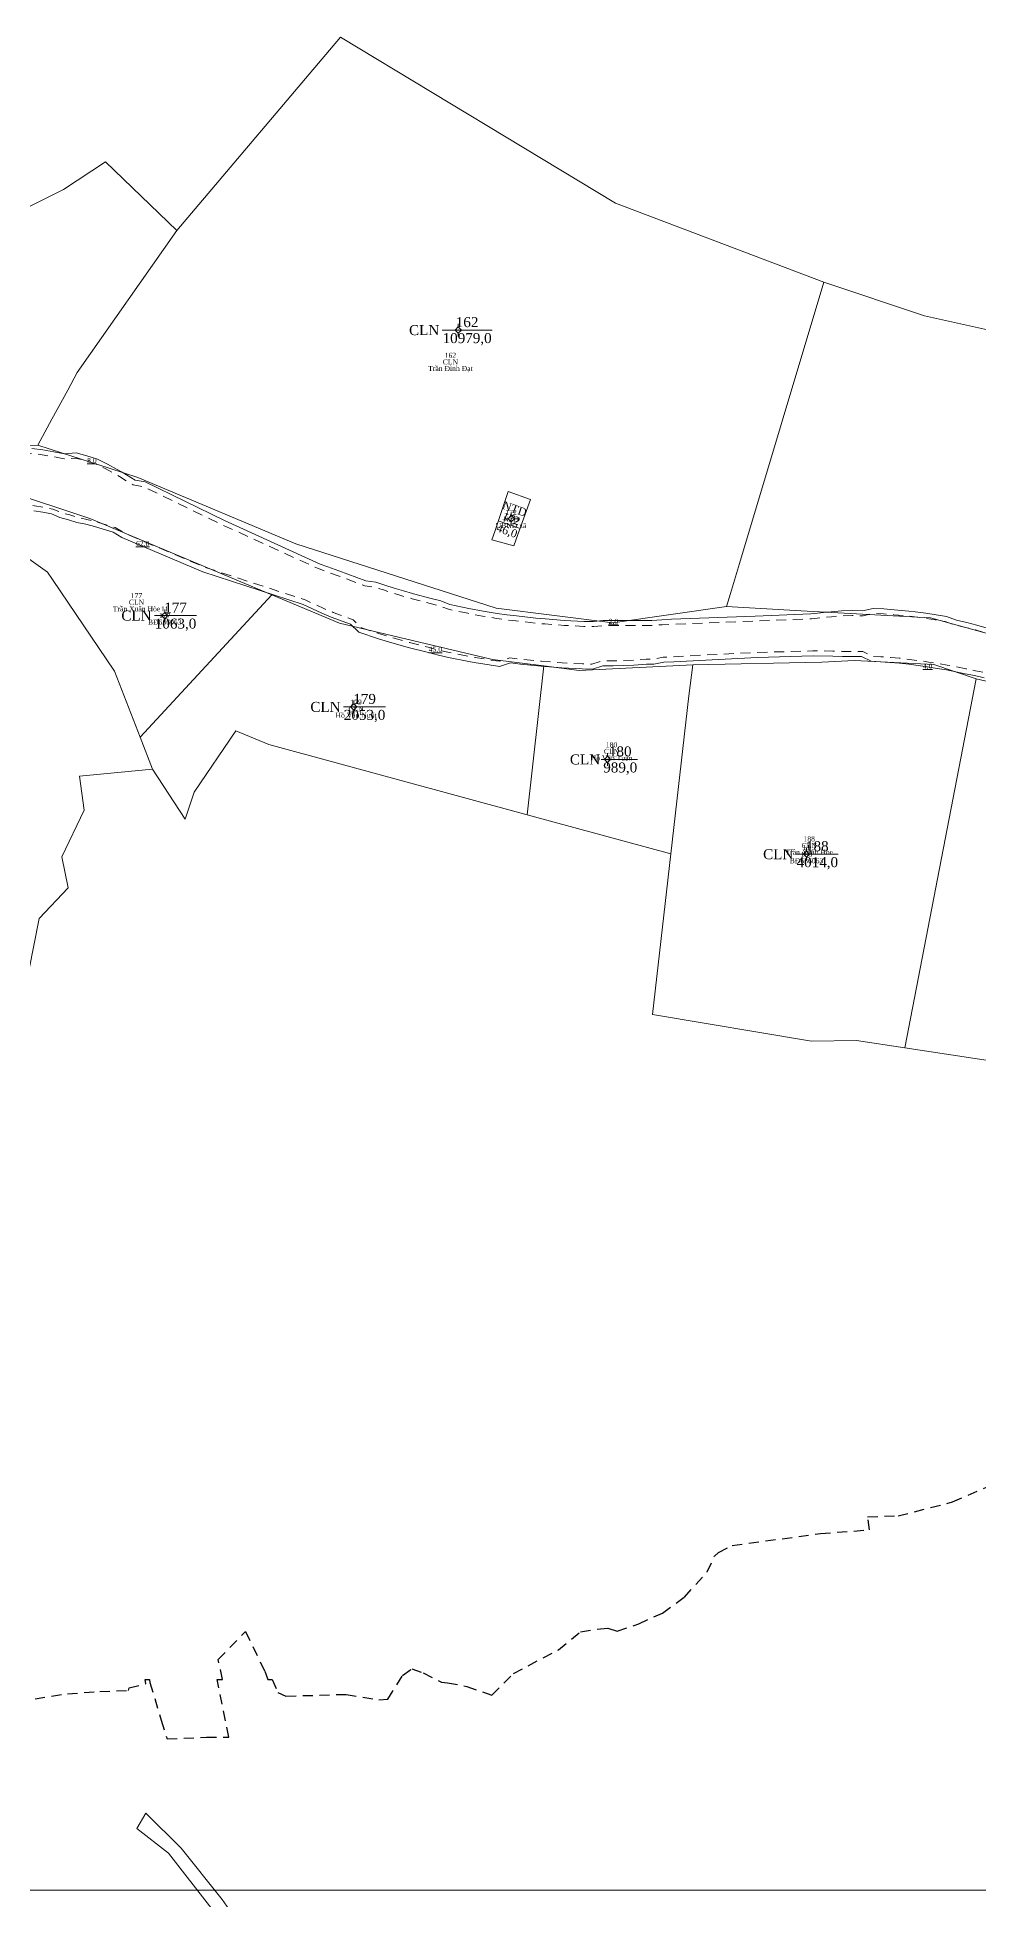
# Model space of a CAD drawing. Header units: metres. Extents: x 542180 to 550635, y 1840441 to 1846931.
# Drawn here: x 548181.4 to 548369.8, y 1841955.9 to 1842328.4 of the extents above; entities that cross this region are included whole.
import ezdxf
from ezdxf.enums import TextEntityAlignment as Align

# ---------------------------------------------------------------- set-up
doc = ezdxf.new("R2010")
doc.units = ezdxf.units.M
doc.header["$MEASUREMENT"] = 0
doc.linetypes.add('DGN Style 2', pattern=[3.355162, 2.013097, -1.342065])
for name, color, linetype, lineweight in [('Level 10', 7, 'Continuous', 0), ('Level 11', 7, 'Continuous', 0), ('Level 13', 7, 'Continuous', 0), ('Level 15', 7, 'Continuous', 0), ('Level 19', 7, 'Continuous', 0), ('Level 2', 7, 'Continuous', 0), ('Level 30', 7, 'Continuous', 0), ('Level 34', 7, 'Continuous', 0), ('Level 4', 7, 'Continuous', 0), ('Level 5', 7, 'Continuous', 0), ('Level 6', 7, 'Continuous', 0), ('Level 62', 7, 'Continuous', 0)]:
    doc.layers.add(name, color=color, linetype=linetype, lineweight=lineweight)
doc.styles.add('Style-Times New Roman', font='times.ttf')

# ---------------------------------------------------------------- blocks, each defined once
blk = doc.blocks.new('CENTRD')
at = {"layer": 'Level 11', "linetype": 'Continuous', "lineweight": 0}
h = blk.add_hatch(color=1, dxfattribs=at)
edge = h.paths.add_edge_path()
edge.add_arc((0, 0), 1.5, 0, 360)
at = {"layer": 'Level 11', "color": 1, "linetype": 'Continuous', "lineweight": 0}
for p, q in [((-6.25, 0), (-12.5, 0)), ((0, 6.25), (-6.25, 0)), ((-6.25, 0), (0, -6.25)), ((0, 12.5), (0, 6.25)), ((6.25, 0), (0, 6.25)), ((0, -6.25), (6.25, 0)), ((12.5, 0), (6.25, 0)), ((0, -6.25), (0, -12.5))]:
    blk.add_line(p, q, dxfattribs=at)
blk = doc.blocks.new('N_THUA_169')
at = {"layer": 'Level 13', "color": 1, "linetype": 'Continuous', "lineweight": 0}
blk.add_line((-3.214408, 0), (6.747592, 0), dxfattribs=at)
at = {"layer": 'Level 13', "color": 5, "linetype": 'Continuous', "lineweight": 0, "style": 'Style-Times New Roman'}
blk.add_text('162', height=2, dxfattribs=at).set_placement((1.766592, 1.6), align=Align.MIDDLE_CENTER)
at = {"layer": 'Level 2', "color": 3, "linetype": 'Continuous', "lineweight": 0, "style": 'Style-Times New Roman'}
blk.add_text('CLN', height=2, dxfattribs=at).set_placement((-3.814408, 0), align=Align.MIDDLE_RIGHT)
at = {"layer": 'Level 4', "color": 1, "linetype": 'Continuous', "lineweight": 0, "style": 'Style-Times New Roman'}
blk.add_text('10979,0', height=2, dxfattribs=at).set_placement((1.766592, -1.6), align=Align.MIDDLE_CENTER)
blk = doc.blocks.new('N_THUA_173')
at = {"layer": 'Level 13', "color": 1, "linetype": 'Continuous', "lineweight": 0}
blk.add_line((-2.428015, -0.491715), (1.566651, -1.919022), dxfattribs=at)
at = {"layer": 'Level 13', "color": 5, "linetype": 'Continuous', "lineweight": 0, "style": 'Style-Times New Roman'}
blk.add_text('172', height=1.6, rotation=340.33802, dxfattribs=at).set_placement((0, 0), align=Align.MIDDLE_CENTER)
at = {"layer": 'Level 2', "color": 3, "linetype": 'Continuous', "lineweight": 0, "style": 'Style-Times New Roman'}
blk.add_text('NTD', height=1.6, rotation=340.33802, dxfattribs=at).set_placement((0.699859, 1.958724), align=Align.MIDDLE_CENTER)
at = {"layer": 'Level 4', "color": 1, "linetype": 'Continuous', "lineweight": 0, "style": 'Style-Times New Roman'}
blk.add_text('46,0', height=1.6, rotation=340.33802, dxfattribs=at).set_placement((-0.861364, -2.410737), align=Align.MIDDLE_CENTER)
blk = doc.blocks.new('N_THUA_175')
at = {"layer": 'Level 13', "color": 1, "linetype": 'Continuous', "lineweight": 0}
blk.add_line((-2.042545, 0), (6.367455, 0), dxfattribs=at)
at = {"layer": 'Level 13', "color": 5, "linetype": 'Continuous', "lineweight": 0, "style": 'Style-Times New Roman'}
blk.add_text('177', height=2, dxfattribs=at).set_placement((2.162455, 1.6), align=Align.MIDDLE_CENTER)
at = {"layer": 'Level 2', "color": 3, "linetype": 'Continuous', "lineweight": 0, "style": 'Style-Times New Roman'}
blk.add_text('CLN', height=2, dxfattribs=at).set_placement((-2.642545, 0), align=Align.MIDDLE_RIGHT)
at = {"layer": 'Level 4', "color": 1, "linetype": 'Continuous', "lineweight": 0, "style": 'Style-Times New Roman'}
blk.add_text('1063,0', height=2, dxfattribs=at).set_placement((2.162455, -1.6), align=Align.MIDDLE_CENTER)
blk = doc.blocks.new('N_THUA_177')
at = {"layer": 'Level 13', "color": 1, "linetype": 'Continuous', "lineweight": 0}
blk.add_line((-2.041552, 0), (6.368448, 0), dxfattribs=at)
at = {"layer": 'Level 13', "color": 5, "linetype": 'Continuous', "lineweight": 0, "style": 'Style-Times New Roman'}
blk.add_text('179', height=2, dxfattribs=at).set_placement((2.163448, 1.6), align=Align.MIDDLE_CENTER)
at = {"layer": 'Level 2', "color": 3, "linetype": 'Continuous', "lineweight": 0, "style": 'Style-Times New Roman'}
blk.add_text('CLN', height=2, dxfattribs=at).set_placement((-2.641552, 0), align=Align.MIDDLE_RIGHT)
at = {"layer": 'Level 4', "color": 1, "linetype": 'Continuous', "lineweight": 0, "style": 'Style-Times New Roman'}
blk.add_text('2053,0', height=2, dxfattribs=at).set_placement((2.163448, -1.6), align=Align.MIDDLE_CENTER)
blk = doc.blocks.new('N_THUA_178')
at = {"layer": 'Level 13', "color": 1, "linetype": 'Continuous', "lineweight": 0}
blk.add_line((-0.875749, 0), (5.980251, 0), dxfattribs=at)
at = {"layer": 'Level 13', "color": 5, "linetype": 'Continuous', "lineweight": 0, "style": 'Style-Times New Roman'}
blk.add_text('180', height=2, dxfattribs=at).set_placement((2.552251, 1.6), align=Align.MIDDLE_CENTER)
at = {"layer": 'Level 2', "color": 3, "linetype": 'Continuous', "lineweight": 0, "style": 'Style-Times New Roman'}
blk.add_text('CLN', height=2, dxfattribs=at).set_placement((-1.475749, 0), align=Align.MIDDLE_RIGHT)
at = {"layer": 'Level 4', "color": 1, "linetype": 'Continuous', "lineweight": 0, "style": 'Style-Times New Roman'}
blk.add_text('989,0', height=2, dxfattribs=at).set_placement((2.552251, -1.6), align=Align.MIDDLE_CENTER)
blk = doc.blocks.new('N_THUA_181')
at = {"layer": 'Level 13', "color": 1, "linetype": 'Continuous', "lineweight": 0}
blk.add_line((-2.041552, 0), (6.368448, 0), dxfattribs=at)
at = {"layer": 'Level 13', "color": 5, "linetype": 'Continuous', "lineweight": 0, "style": 'Style-Times New Roman'}
blk.add_text('188', height=2, dxfattribs=at).set_placement((2.163448, 1.6), align=Align.MIDDLE_CENTER)
at = {"layer": 'Level 2', "color": 3, "linetype": 'Continuous', "lineweight": 0, "style": 'Style-Times New Roman'}
blk.add_text('CLN', height=2, dxfattribs=at).set_placement((-2.641552, 0), align=Align.MIDDLE_RIGHT)
at = {"layer": 'Level 4', "color": 1, "linetype": 'Continuous', "lineweight": 0, "style": 'Style-Times New Roman'}
blk.add_text('4014,0', height=2, dxfattribs=at).set_placement((2.163448, -1.6), align=Align.MIDDLE_CENTER)

msp = doc.modelspace()

# ---------------------------------------------------------------- linework, layer by layer
at = {"layer": 'Level 10', "color": 7, "lineweight": 0}
for p, q in [((548202.02, 1842188.39), (548228.39, 1842216.9)), ((548279.45, 1842172.88), (548282.81, 1842202.66)), ((548355.02, 1842126.29), (548369.34, 1842200.07)), ((548202.02, 1842188.39), (548204.5, 1842182.03)), ((548279.45, 1842172.88), (548308.21, 1842165.07))]:
    msp.add_line(p, q, dxfattribs=at)
at = {"layer": 'Level 10', "color": 7, "lineweight": 0, "flags": 128}
for points in [[(548209.38, 1842289.72), (548242.11, 1842328.38), (548297.13, 1842295.21), (548338.83, 1842279.38)], [(548150.71, 1842267.44), (548148.07, 1842278.71), (548186.65, 1842297.91), (548195.07, 1842303.46), (548209.38, 1842289.72)], [(548181.53, 1842246.81), (548184.3573, 1842252.0124), (548187.505, 1842257.8046), (548189.41, 1842261.31), (548209.38, 1842289.72)], [(548319.39, 1842214.54), (548320.17, 1842217.13), (548321.97, 1842223.14), (548338.83, 1842279.38)], [(548338.83, 1842279.38), (548358.98, 1842272.69), (548379.4, 1842268.13), (548420.44, 1842252.08), (548432.47, 1842241.44), (548450.12, 1842223.06), (548473.45, 1842202.63)], [(548157.08, 1842243.34), (548158.4424, 1842243.7226), (548158.54, 1842243.75), (548158.9, 1842243.85), (548167.94, 1842246.43), (548181.53, 1842246.81)], [(548181.53, 1842246.81), (548186.2952, 1842245.2685), (548195.799, 1842242.194), (548201.53, 1842240.34), (548207.73, 1842237.74), (548229.02, 1842228.83), (548233.19, 1842227.08), (548273.24, 1842214.19), (548296.64, 1842211.26), (548319.39, 1842214.54)], [(548176.44, 1842226.42), (548176.91, 1842235.34), (548176.92, 1842235.47), (548177, 1842237.07), (548185.52, 1842234.27), (548191.96, 1842232.15), (548195.1544, 1842230.8128), (548228.39, 1842216.9)], [(548280.1, 1842235.93), (548275.65, 1842237.52), (548272.96, 1842229.52), (548272.41, 1842227.88), (548276.81, 1842226.68), (548277.61, 1842228.92), (548280.1, 1842235.93)], [(548176.44, 1842226.42), (548183.48, 1842221.38), (548184.4432, 1842219.9558), (548196.85, 1842201.61), (548202.02, 1842188.39)], [(548228.39, 1842216.9), (548241.89, 1842211.24), (548272.52, 1842203.98), (548282.81, 1842202.66)], [(548319.39, 1842214.54), (548334.31, 1842213.7), (548355.18, 1842212.57), (548360.18, 1842212.3), (548386.31, 1842205.09), (548460.58, 1842184.61)], [(548282.81, 1842202.66), (548289.87, 1842201.76), (548312.59, 1842202.86)], [(548308.21, 1842165.07), (548311.83, 1842196.67), (548312.59, 1842202.86)], [(548312.59, 1842202.86), (548338.44, 1842203.44), (548344.95, 1842203.74), (548360.86, 1842202.93), (548369.34, 1842200.07)], [(548369.34, 1842200.07), (548390.7, 1842195.12), (548395.77, 1842193.69), (548415.45, 1842188.12), (548430.68, 1842183.83), (548446.56, 1842179.36), (548445.39, 1842176.78), (548442.82, 1842171.14), (548435.99, 1842156.14), (548433.87, 1842147.7), (548427.52, 1842139.25), (548424.24, 1842139.53), (548419.03, 1842134.69), (548410.48, 1842133.92), (548399.36, 1842119.11), (548389.77, 1842121.04), (548355.02, 1842126.29)], [(548204.5, 1842182.03), (548211.03, 1842172.04), (548212.81, 1842177.4), (548221.14, 1842189.67), (548227.78, 1842186.92), (548279.45, 1842172.88)], [(548164.58, 1842115.05), (548176.6, 1842125.84), (548181.78, 1842152.18), (548187.62, 1842158.31), (548186.35, 1842164.48), (548190.8, 1842173.81), (548189.88, 1842180.59), (548204.5, 1842182.03)], [(548308.21, 1842165.07), (548304.53, 1842132.98), (548336.4, 1842127.65), (548345.37, 1842127.75), (548355.02, 1842126.29)], [(548232.87, 1841935.34), (548218.39, 1841955.99), (548210.25, 1841966.28), (548203.13, 1841973.27), (548201.36, 1841970.21), (548207.7, 1841965.28), (548216.37, 1841954.11)]]:
    msp.add_lwpolyline(points, dxfattribs=at)
at = {"layer": 'Level 30', "color": 5, "linetype": 'Continuous', "lineweight": 0, "flags": 128}
for points in [[(548180.3591, 1842246.1512), (548182.543, 1842245.8645), (548184.7162, 1842245.5051), (548186.8761, 1842245.0735), (548189.1909, 1842245.2449), (548191.3396, 1842244.6643), (548193.4679, 1842244.0124), (548195.4712, 1842243.0078), (548197.4305, 1842241.9406), (548198.3931, 1842241.3841), (548199.2572, 1842240.8589), (548200.9854, 1842239.8086), (548203.0038, 1842239.4498), (548218.9089, 1842231.7638), (548238.0594, 1842223.0394), (548239.5666, 1842222.4818), (548241.7533, 1842221.6958), (548243.5741, 1842221.0308), (548247.2082, 1842219.6853), (548249.1606, 1842219.4082), (548250.9943, 1842218.7979), (548252.8359, 1842218.2122), (548254.6853, 1842217.6511), (548256.5419, 1842217.1146), (548256.7354, 1842217.0603), (548260.2758, 1842216.1163), (548262.1524, 1842215.6545), (548263.9788, 1842214.968), (548267.7673, 1842214.1687), (548270.6722, 1842213.6269), (548273.4866, 1842213.1599), (548275.4014, 1842212.8746), (548277.3274, 1842212.6727), (548281.1723, 1842212.2302), (548283.0988, 1842212.0474), (548286.9584, 1842211.7589), (548290.8243, 1842211.5735), (548292.7587, 1842211.5195), (548294.6957, 1842211.737), (548296.6276, 1842211.7346), (548298.5594, 1842211.7579), (548300.4921, 1842211.7641), (548302.427, 1842211.7533), (548302.9109, 1842211.7547), (548304.4123, 1842211.7635), (548306.4086, 1842211.8876), (548308.3787, 1842211.9837), (548325.1139, 1842212.6256), (548336.2676, 1842213.0804), (548338.2597, 1842213.292), (548339.3018, 1842213.4027), (548340.2985, 1842213.5011), (548342.393, 1842213.6766), (548344.4928, 1842213.7271), (548346.5932, 1842213.7044), (548348.7141, 1842214.1639), (548350.8224, 1842214.0567), (548352.9281, 1842213.9073), (548355.842, 1842213.6307), (548357.1285, 1842213.4825), (548359.2215, 1842213.2072), (548361.3085, 1842212.89), (548363.3888, 1842212.5312), (548365.3923, 1842211.791), (548367.4498, 1842211.3507), (548369.4845, 1842210.8139), (548371.4921, 1842210.1816)], [(548180.7406, 1842233.7105), (548182.5097, 1842233.4179), (548184.2681, 1842233.0666), (548185.9387, 1842232.3597), (548187.6599, 1842231.8946), (548189.3647, 1842231.3725), (548191.1191, 1842230.9819), (548192.8658, 1842230.5306), (548196.618, 1842229.3983), (548198.3462, 1842228.348), (548214.586, 1842221.4596), (548234.6626, 1842214.9426), (548236.4846, 1842214.0859), (548238.3585, 1842213.2275), (548240.2585, 1842212.4296), (548244.1231, 1842210.9988), (548245.7518, 1842209.3886), (548249.6955, 1842208.1054), (548251.6799, 1842207.5032), (548255.6718, 1842206.3787), (548259.6922, 1842205.361), (548261.6931, 1842204.8069), (548263.7203, 1842204.3651), (548267.7916, 1842203.5626), (548268.8666, 1842203.3695), (548271.8828, 1842202.8691), (548273.935, 1842202.5632), (548276.116, 1842203.2555), (548278.1626, 1842203.0061), (548282.265, 1842202.5893), (548286.3771, 1842202.282), (548290.4959, 1842202.0844), (548292.5569, 1842202.0268), (548294.6241, 1842202.7056), (548296.6764, 1842202.703), (548298.7286, 1842202.7278), (548300.7789, 1842202.8227), (548303.3363, 1842203.0334), (548304.8398, 1842202.9981), (548306.8219, 1842203.4146), (548308.7919, 1842203.5107), (548325.5171, 1842204.3588), (548336.6774, 1842204.679), (548340.646, 1842204.6394), (548342.5676, 1842204.5812), (548346.4027, 1842204.5469), (548348.2827, 1842203.5957), (548350.1797, 1842203.4993), (548352.0744, 1842203.3649), (548353.9661, 1842203.1926), (548355.8539, 1842202.9826), (548357.7371, 1842202.7349), (548359.615, 1842202.4495), (548361.4869, 1842202.1267), (548363.3699, 1842201.8551), (548367.0936, 1842201.0779), (548368.966, 1842200.7161), (548370.9031, 1842200.3085)]]:
    msp.add_lwpolyline(points, dxfattribs=at)
at = {"layer": 'Level 34', "color": 2, "linetype": 'DGN Style 2', "lineweight": 30}
for p, q in [((548364.62, 1842035.49), (548373.81, 1842039.49)), ((548353.7, 1842032.71), (548364.62, 1842035.49)), ((548347.6, 1842032.51), (548353.7, 1842032.71)), ((548347.98, 1842029.9), (548347.6, 1842032.51)), ((548320.5, 1842026.79), (548338.16, 1842029.16)), ((548338.16, 1842029.16), (548347.98, 1842029.9)), ((548315.5, 1842021.48), (548316.94, 1842024.63)), ((548316.94, 1842024.63), (548317.76, 1842025.39)), ((548317.76, 1842025.39), (548320.5, 1842026.79)), ((548310.95, 1842016.46), (548315.5, 1842021.48)), ((548306.54, 1842013.26), (548310.95, 1842016.46)), ((548301.78, 1842011.13), (548306.54, 1842013.26)), ((548217.63, 1842003.96), (548223.1, 1842009.57)), ((548223.1, 1842009.57), (548226.98, 1842001.62)), ((548285.71, 1842005.92), (548290.14, 1842009.49)), ((548290.14, 1842009.49), (548294.14, 1842010.14)), ((548294.14, 1842010.14), (548295.59, 1842010.25)), ((548295.59, 1842010.25), (548297.48, 1842009.63)), ((548297.48, 1842009.63), (548301.78, 1842011.13)), ((548276.73, 1842001.17), (548285.71, 1842005.92)), ((548218.49, 1842000), (548217.63, 1842003.96)), ((548226.98, 1842001.62), (548227.54, 1842000)), ((548254.54, 1842000.79), (548256.36, 1842002.14)), ((548256.36, 1842002.14), (548258.63, 1842001.29)), ((548258.63, 1842001.29), (548262.34, 1841999.44)), ((548187.46, 1841997.13), (548193.93, 1841997.59)), ((548193.93, 1841997.59), (548199.68, 1841997.78)), ((548199.68, 1841997.78), (548199.8, 1841998.3)), ((548199.8, 1841998.3), (548203.12, 1841999.14)), ((548203.12, 1841999.14), (548202.99, 1842000)), ((548202.99, 1842000), (548203.91, 1842000)), ((548203.91, 1842000), (548203.96, 1841999.4)), ((548203.96, 1841999.4), (548206.2, 1841991.85)), ((548219.74, 1841988.45), (548217.43, 1842000)), ((548217.43, 1842000), (548218.49, 1842000)), ((548227.54, 1842000), (548228.42, 1842000)), ((548228.42, 1842000), (548229.56, 1841997.36)), ((548251.6, 1841996.05), (548254.54, 1842000.79)), ((548262.34, 1841999.44), (548263.52, 1841999.34)), ((548263.52, 1841999.34), (548267.37, 1841998.58)), ((548267.37, 1841998.58), (548272.41, 1841996.87)), ((548272.41, 1841996.87), (548276.73, 1842001.17)), ((548177.65, 1841995.63), (548187.46, 1841997.13)), ((548229.56, 1841997.36), (548231.19, 1841996.65)), ((548231.19, 1841996.65), (548243.26, 1841997.01)), ((548243.26, 1841997.01), (548249.8, 1841995.9)), ((548249.8, 1841995.9), (548251.6, 1841996.05)), ((548206.2, 1841991.85), (548207.41, 1841988.1)), ((548207.41, 1841988.1), (548215.27, 1841988.42)), ((548215.27, 1841988.42), (548219.74, 1841988.45))]:
    msp.add_line(p, q, dxfattribs=at)
at = {"layer": 'Level 6', "color": 2, "linetype": 'DGN Style 2', "lineweight": 0, "flags": 128}
for points in [[(547858.009776, 1842115.38824), (547865.525614, 1842119.341013), (547882.784232, 1842128.236202), (547900.569812, 1842137.688307), (547902.327599, 1842138.678463), (547904.095365, 1842139.660444), (547905.875475, 1842140.601145), (547907.690175, 1842141.50695), (547909.49637, 1842142.428625), (547911.31706, 1842143.301425), (547913.152409, 1842144.163221), (547914.994539, 1842145.010278), (547916.843462, 1842145.842602), (547918.698945, 1842146.660177), (547920.560879, 1842147.462802), (547922.429205, 1842148.250494), (547924.313105, 1842149.027077), (547926.178641, 1842149.822636), (547928.054485, 1842150.560993), (547931.851613, 1842152.003271), (547931.882365, 1842152.014676), (547933.748302, 1842152.697812), (547939.437646, 1842154.678395), (547941.44428, 1842155.052781), (547943.435086, 1842155.692632), (547947.311121, 1842156.887383), (547948.654843, 1842157.285784), (547949.250115, 1842157.459691), (547951.198849, 1842158.017967), (547953.150631, 1842158.560223), (547955.192762, 1842159.110011), (547957.062539, 1842159.973927), (547958.936317, 1842160.446357), (547960.899768, 1842160.895734), (547963.380149, 1842161.403563), (547964.873769, 1842161.700704), (547966.835082, 1842162.194066), (547979.503086, 1842165.298415), (547981.020759, 1842165.714942), (547981.439663, 1842165.831214), (547983.302857, 1842166.364699), (547985.181553, 1842166.887392), (547987.031395, 1842167.475701), (547990.743182, 1842168.548301), (547992.654853, 1842169.142662), (547996.186837, 1842170.318852), (547998.180734, 1842170.539803), (548000.120998, 1842171.258241), (548001.946243, 1842171.961934), (548005.555551, 1842173.436897), (548007.410739, 1842174.238721), (548009.090297, 1842175.269976), (548012.549282, 1842176.903841), (548013.184921, 1842177.216351), (548016.074453, 1842178.685389), (548017.699377, 1842179.756423), (548021.527525, 1842181.725995), (548024.6739, 1842183.37109), (548032.227787, 1842188.208944), (548033.535353, 1842189.068733), (548035.674969, 1842190.430145), (548037.578359, 1842191.517752), (548039.175813, 1842192.96347), (548040.944992, 1842193.818612), (548042.852322, 1842194.693973), (548044.780631, 1842195.532671), (548044.802438, 1842195.541856), (548046.717518, 1842196.329261), (548048.673953, 1842197.088755), (548050.562371, 1842197.778644), (548052.651304, 1842198.104243), (548054.717723, 1842198.705555), (548056.74197, 1842199.192664), (548057.247741, 1842199.307581), (548058.760769, 1842199.643133), (548060.702225, 1842200.282287), (548064.960165, 1842201.61012), (548066.724978, 1842202.219282), (548066.868785, 1842202.269567), (548070.415681, 1842203.553936), (548072.076145, 1842204.11676), (548074.044288, 1842204.287314), (548075.953743, 1842205.020798), (548077.726697, 1842205.742955), (548079.484838, 1842206.500457), (548081.227533, 1842207.29283), (548082.926446, 1842208.106785), (548084.689746, 1842208.864188), (548086.397528, 1842209.768099), (548088.076197, 1842210.634955), (548090.201185, 1842211.712174), (548091.581677, 1842212.43918), (548093.256379, 1842213.547389), (548103.292388, 1842218.99639), (548111.863778, 1842224.408974), (548113.32763, 1842225.407949), (548113.5356, 1842225.548732), (548115.266248, 1842226.691994), (548117.05651, 1842227.773482), (548118.802719, 1842228.885653), (548120.623042, 1842229.808724), (548123.571366, 1842231.210044), (548124.392584, 1842231.580471), (548126.305918, 1842232.410432), (548128.227017, 1842233.198701), (548130.165517, 1842233.921654), (548132.119632, 1842234.573875), (548134.619772, 1842235.27244), (548138.048096, 1842236.174317), (548149.0122, 1842240.186743), (548152.946544, 1842242.151795), (548154.621255, 1842242.932008), (548156.61654, 1842243.786336), (548158.627827, 1842244.462651), (548160.72388, 1842244.893635), (548162.778157, 1842245.245131), (548164.994749, 1842245.105252), (548167.251811, 1842245.338066), (548169.415968, 1842245.488555), (548171.583859, 1842245.56695), (548173.754643, 1842245.572962), (548175.543057, 1842245.523445), (548178.087849, 1842245.367965), (548180.245454, 1842245.157539), (548182.396297, 1842244.875179), (548184.536594, 1842244.52122), (548186.81391, 1842244.066158), (548189.094675, 1842244.235037), (548191.062661, 1842243.703268), (548193.094717, 1842243.080848), (548195.007768, 1842242.121505), (548196.941005, 1842241.068501), (548197.883106, 1842240.523852), (548200.626036, 1842238.856805), (548202.692931, 1842238.489384), (548218.484007, 1842230.858486), (548237.678116, 1842222.114219), (548239.223977, 1842221.542316), (548241.412639, 1842220.75561), (548243.228964, 1842220.092245), (548246.961532, 1842218.710287), (548248.930579, 1842218.430825), (548250.68485, 1842217.846961), (548252.539183, 1842217.257211), (548254.401318, 1842216.692247), (548256.267999, 1842216.152834), (548256.471479, 1842216.095734), (548260.027482, 1842215.147573), (548261.855967, 1842214.697614), (548263.698051, 1842214.005219), (548267.57238, 1842213.18781), (548270.49866, 1842212.642023), (548273.331057, 1842212.172036), (548275.275527, 1842211.882316), (548277.218102, 1842211.678678), (548281.067892, 1842211.235615), (548283.01429, 1842211.050927), (548286.897167, 1842210.760687), (548290.786392, 1842210.574169), (548292.800745, 1842210.517937), (548294.751048, 1842210.73693), (548296.633009, 1842210.734593), (548298.567034, 1842210.757919), (548300.490913, 1842210.764091), (548302.425656, 1842210.753292), (548302.915277, 1842210.754708), (548304.44628, 1842210.763682), (548306.463986, 1842210.889113), (548308.422226, 1842210.984634), (548325.153435, 1842211.626381), (548336.340863, 1842212.082556), (548339.40374, 1842212.407902), (548340.389378, 1842212.50521), (548342.446818, 1842212.677605), (548344.49942, 1842212.72697), (548346.69494, 1842212.703242), (548348.796, 1842213.158444), (548350.761617, 1842213.058499), (548352.845452, 1842212.91065), (548355.73752, 1842212.636122), (548357.006067, 1842212.489991), (548359.081149, 1842212.217047), (548361.14837, 1842211.902854), (548363.128361, 1842211.561354), (548365.112964, 1842210.828136), (548367.217494, 1842210.377772), (548369.206595, 1842209.853002), (548371.183866, 1842209.230254), (548373.147265, 1842208.576264), (548375.12823, 1842208.127064), (548392.314823, 1842203.503129), (548410.536995, 1842197.964627), (548430.800346, 1842192.393401), (548453.636962, 1842185.738579), (548469.027542, 1842181.355503), (548478.31612, 1842178.100857)], [(548277.866404, 1841496.352386), (548283.706928, 1841491.982263), (548296.950744, 1841485.522929), (548311.287407, 1841477.809792), (548328.426564, 1841468.285149), (548342.733482, 1841460.598836), (548354.296298, 1841454.496294), (548365.118542, 1841449.807122), (548369.944925, 1841447.369605), (548374.683946, 1841446.195215), (548375.843355, 1841445.937853), (548377.68615, 1841445.58218), (548379.466029, 1841445.434666), (548381.108709, 1841444.993154), (548382.869146, 1841444.582283), (548384.642345, 1841444.230293), (548386.512729, 1841443.923422), (548388.340987, 1841444.005834), (548390.043213, 1841443.842), (548391.837071, 1841443.729617), (548393.633784, 1841443.67694), (548395.448792, 1841443.684348), (548397.241535, 1841443.814869), (548399.01481, 1841443.940479), (548400.800463, 1841444.127043), (548402.578847, 1841444.372903), (548404.404051, 1841444.68751), (548406.050013, 1841445.228105), (548407.725455, 1841445.389966), (548409.525191, 1841445.625722), (548410.434623, 1841445.768457), (548413.490153, 1841446.32356), (548416.089407, 1841447.184805), (548419.614778, 1841448.666314), (548426.726518, 1841453.532801), (548428.748007, 1841455.554397), (548435.405957, 1841465.558012), (548438.626019, 1841471.289139), (548440.554526, 1841474.741404), (548441.448329, 1841476.411626), (548442.378863, 1841478.002185), (548443.471949, 1841479.58073), (548444.420025, 1841481.294928), (548445.01025, 1841482.39457), (548446.198548, 1841484.692859), (548447.053864, 1841486.423174), (548447.838665, 1841488.173024), (548448.631553, 1841489.909686), (548449.998378, 1841493.082776), (548450.856454, 1841495.208394), (548451.53328, 1841496.970126), (548452.303658, 1841498.730444), (548452.946413, 1841500.570836), (548453.551164, 1841502.391845), (548454.127786, 1841504.222012), (548454.676281, 1841506.060847), (548455.183728, 1841507.863026), (548455.842617, 1841509.655705), (548456.912004, 1841513.362092), (548457.99327, 1841517.202807), (548459.73381, 1841523.526076), (548460.061148, 1841525.558652), (548460.371374, 1841527.5114), (548460.643049, 1841529.401345), (548460.9428, 1841531.202243), (548461.530484, 1841533.04461), (548461.838012, 1841535.018367), (548462.104322, 1841536.928314), (548462.33674, 1841538.8151), (548462.644316, 1841540.707379), (548462.875936, 1841542.622175), (548463.13175, 1841544.517611), (548463.196714, 1841545.000878), (548463.382918, 1841546.549158), (548463.423254, 1841548.593008), (548463.630119, 1841554.491298), (548463.89574, 1841566.700413), (548464.40462, 1841573.126721), (548464.444692, 1841575.15718), (548464.48737, 1841577.178538), (548464.552374, 1841579.260047), (548464.542739, 1841581.302491), (548464.955305, 1841585.363781), (548464.959116, 1841585.397478), (548465.460751, 1841589.415994), (548465.877217, 1841591.42875), (548466.695793, 1841596.468932), (548466.890796, 1841597.551974), (548467.272884, 1841599.57212), (548468.097566, 1841603.556398), (548468.756081, 1841605.510125), (548469.740145, 1841609.560236), (548470.224226, 1841611.416126), (548470.258106, 1841611.54313), (548470.800873, 1841613.527899), (548471.334834, 1841615.396152), (548472.36755, 1841617.230058), (548473.008977, 1841619.294348), (548473.639366, 1841621.244686), (548474.292123, 1841623.187743), (548474.932486, 1841625.024281), (548476.034565, 1841626.799902), (548477.529081, 1841630.721629), (548479.073232, 1841634.511302), (548479.874416, 1841636.384793), (548481.555376, 1841640.107481), (548482.450276, 1841641.917311), (548485.354096, 1841647.250679), (548491.743597, 1841660.067384), (548496.892353, 1841671.592521), (548504.227208, 1841685.737685), (548510.416943, 1841698.046605), (548511.509215, 1841700.496068), (548515.646884, 1841713.071777), (548520.385221, 1841722.842413), (548525.508406, 1841733.97892), (548527.015174, 1841742.295899), (548530.715085, 1841752.664488), (548534.649101, 1841762.448346), (548539.196455, 1841773.482398), (548543.623054, 1841783.910154), (548549.062042, 1841795.280249), (548554.419851, 1841807.754938), (548557.986422, 1841816.677634), (548559.058323, 1841819.670966), (548560.034795, 1841822.302284), (548561.386027, 1841823.960762), (548562.30034, 1841825.977863), (548563.182152, 1841827.856066), (548565.100634, 1841831.738687), (548565.421034, 1841833.912532), (548567.342327, 1841837.438199), (548568.103813, 1841838.776961), (548569.435813, 1841841.047388), (548570.557696, 1841842.895346), (548571.397825, 1841844.831276), (548573.650306, 1841848.27731), (548574.480837, 1841849.499157), (548574.824112, 1841849.99693), (548577.256893, 1841853.412384), (548578.719848, 1841855.381594), (548578.587558, 1841858.128807), (548580.996706, 1841861.155504), (548583.723188, 1841864.399539), (548584.058099, 1841864.786057), (548585.112365, 1841865.986686), (548586.5276, 1841867.560882), (548587.640982, 1841868.766601), (548590.943068, 1841868.527969), (548594.203337, 1841871.830662), (548595.692593, 1841873.280136), (548597.203512, 1841874.711962), (548598.566482, 1841875.969503), (548600.770491, 1841876.617268), (548604.078984, 1841879.471802), (548605.536622, 1841880.680757), (548605.666552, 1841880.787063), (548607.194478, 1841882.018927), (548609.09962, 1841882.936671), (548610.822515, 1841884.251475), (548614.155966, 1841886.691455), (548615.718288, 1841887.787655), (548617.774968, 1841888.424921), (548619.612232, 1841889.642264), (548621.192967, 1841890.660898), (548623.057265, 1841891.827336), (548624.872605, 1841892.794795), (548626.027927, 1841893.478352), (548626.659445, 1841893.846311), (548630.06231, 1841895.758019), (548632.284644, 1841895.933497), (548635.28967, 1841897.478288), (548636.104975, 1841897.883767), (548637.939039, 1841898.773895), (548641.650671, 1841900.484522), (548643.696732, 1841901.378273), (548645.258664, 1841902.941896), (548646.977549, 1841903.638864), (548649.214161, 1841904.511022), (548650.337396, 1841906.390309), (548652.409745, 1841905.68422), (548654.676256, 1841906.465307), (548658.588239, 1841907.726466), (548662.518808, 1841908.915709), (548664.489796, 1841909.451031), (548667.578707, 1841910.233809), (548668.473664, 1841910.447984), (548672.455945, 1841911.38735), (548674.965974, 1841911.780498), (548676.483798, 1841912.003242), (548678.446989, 1841912.44364), (548688.858226, 1841914.205119), (548702.855682, 1841916.059566), (548718.160802, 1841919.949514), (548726.226382, 1841921.094483), (548731.009351, 1841922.307866), (548732.047527, 1841922.617229), (548733.803053, 1841923.14015), (548735.575279, 1841923.625549), (548737.357461, 1841924.159332), (548738.185082, 1841924.4293), (548739.137699, 1841924.757803), (548740.859356, 1841925.401247), (548742.598738, 1841926.007119), (548744.34954, 1841926.664759), (548745.224351, 1841927.018563), (548748.070472, 1841928.214308), (548749.805892, 1841929.272199), (548755.131128, 1841931.820407), (548765.651301, 1841938.702938), (548766.318954, 1841943.451771), (548764.880331, 1841946.54232), (548747.039489, 1841954.989321), (548740.638953, 1841957.232597), (548739.131731, 1841958.129332), (548737.67619, 1841959.852772), (548736.577739, 1841960.503884), (548735.50025, 1841960.886163), (548733.548159, 1841961.634198), (548731.451565, 1841962.519191), (548729.174212, 1841962.667817), (548727.523384, 1841963.618702), (548725.721587, 1841964.738216), (548724.028124, 1841965.870185), (548722.518666, 1841967.394805), (548720.789826, 1841968.725396), (548719.865203, 1841969.52375), (548719.309405, 1841970.046982), (548718.021575, 1841971.770476), (548716.844229, 1841973.003833), (548713.800566, 1841976.29933), (548706.816045, 1841982.719747), (548695.728251, 1841992.459741), (548691.103715, 1841996.882083), (548688.044357, 1841999.470198), (548686.497164, 1842000.561819), (548685.033842, 1842001.636477), (548683.684681, 1842002.711285), (548682.446026, 1842004.153158), (548680.889684, 1842005.368791), (548677.706056, 1842007.694548), (548673.496669, 1842011.123494), (548655.932887, 1842021.988901), (548640.705384, 1842031.865289), (548637.176902, 1842033.850745), (548635.408048, 1842034.884981), (548633.550196, 1842036.093117), (548631.424605, 1842036.658871), (548629.911825, 1842037.794675), (548628.276976, 1842039.074147), (548626.773536, 1842040.299944), (548625.581426, 1842042.055965), (548624.028752, 1842043.579339), (548622.868691, 1842044.766445), (548621.184868, 1842046.525253), (548612.682215, 1842053.982359), (548596.177622, 1842068.766725), (548583.380756, 1842081.388865), (548573.142498, 1842090.463803), (548561.583459, 1842100.538886), (548560.13602, 1842101.952767), (548558.928717, 1842102.91678), (548556.933626, 1842104.559291), (548555.421843, 1842105.935787), (548553.938302, 1842107.420833), (548552.381977, 1842108.802539), (548551.001617, 1842110.299466), (548549.624885, 1842111.853589), (548548.279656, 1842113.434941), (548546.966201, 1842115.04296), (548545.68524, 1842116.676821), (548544.437163, 1842118.336037), (548543.252907, 1842119.977754), (548542.052202, 1842122.168641), (548540.952454, 1842122.409462), (548540.715975, 1842122.858721), (548540.85525, 1842123.931244), (548539.693415, 1842126.045505), (548539.208072, 1842126.961086), (548538.8906, 1842127.56517), (548538.8906, 1842127.621025), (548538.163302, 1842128.713057), (548537.54895, 1842129.712584), (548536.51808, 1842131.150201), (548534.810169, 1842132.212523), (548533.773529, 1842133.528621), (548532.571409, 1842134.956876), (548531.323362, 1842136.345472), (548530.154722, 1842137.563526), (548529.317091, 1842139.332874), (548527.939204, 1842140.830275), (548526.542031, 1842142.249967), (548523.65805, 1842145.049635), (548515.970391, 1842150.119295), (548514.501802, 1842151.443001), (548512.857658, 1842152.647738), (548511.300581, 1842153.749418), (548508.229085, 1842155.992215), (548506.725058, 1842157.056384), (548505.29759, 1842158.379067), (548503.617789, 1842159.46942), (548501.981089, 1842160.485979), (548500.324258, 1842161.469508), (548498.64818, 1842162.419659), (548496.953501, 1842163.336166), (548495.240713, 1842164.218631), (548493.510656, 1842165.066633), (548491.76401, 1842165.879882), (548490.082903, 1842166.621986), (548488.435879, 1842167.686019), (548486.554167, 1842168.428302), (548484.741735, 1842169.101763), (548482.942582, 1842169.729629), (548481.162884, 1842170.423499), (548477.396646, 1842171.801667), (548466.913536, 1842174.244268), (548451.731508, 1842179.335165), (548390.487818, 1842196.809957), (548373.070923, 1842200.666934), (548371.15859, 1842201.276638), (548369.163827, 1842201.696372), (548367.290627, 1842202.058326), (548363.543607, 1842202.840394), (548361.643278, 1842203.114493), (548359.775111, 1842203.436649), (548357.877445, 1842203.725053), (548355.974395, 1842203.975364), (548354.066743, 1842204.187573), (548352.15514, 1842204.361685), (548350.24046, 1842204.497503), (548348.545082, 1842204.583657), (548346.645492, 1842205.544769), (548342.587211, 1842205.581065), (548340.666128, 1842205.639249), (548336.668046, 1842205.679143), (548325.477434, 1842205.358073), (548308.742217, 1842204.509465), (548306.693917, 1842204.409546), (548304.747495, 1842204.000543), (548303.306899, 1842204.034366), (548300.714706, 1842203.820799), (548298.699431, 1842203.727521), (548296.670991, 1842203.703008), (548294.464736, 1842203.705803), (548292.410563, 1842203.03128), (548290.533832, 1842203.08373), (548286.438332, 1842203.280213), (548282.352816, 1842203.585526), (548278.273633, 1842203.999967), (548276.020908, 1842204.274486), (548273.853279, 1842203.58643), (548272.038359, 1842203.856961), (548269.03684, 1842204.354925), (548267.976708, 1842204.545355), (548263.923484, 1842205.344291), (548261.933195, 1842205.778047), (548259.948369, 1842206.327696), (548255.930114, 1842207.344853), (548251.960695, 1842208.46302), (548249.995431, 1842209.059413), (548246.286431, 1842210.266246), (548244.672686, 1842211.861661), (548240.625866, 1842213.359925), (548238.760431, 1842214.143309), (548236.905597, 1842214.992976), (548235.03118, 1842215.874322), (548214.936287, 1842222.39726), (548198.803519, 1842229.24026), (548197.028664, 1842230.318915), (548193.135439, 1842231.493772), (548191.352905, 1842231.95433), (548189.620163, 1842232.340108), (548187.936822, 1842232.855636), (548186.265494, 1842233.30726), (548184.563942, 1842234.027257), (548182.689295, 1842234.401781), (548180.887314, 1842234.69982), (548179.076461, 1842234.937559), (548177.258595, 1842235.114895), (548175.435821, 1842235.231523), (548173.610291, 1842235.287343), (548171.78386, 1842235.28225), (548169.958557, 1842235.216347), (548168.136482, 1842235.089633), (548166.476195, 1842234.918364), (548164.577258, 1842235.257776), (548162.601806, 1842234.919762), (548160.82899, 1842234.555194), (548159.055098, 1842234.261291), (548157.233987, 1842233.967342), (548155.680185, 1842233.666656), (548153.403417, 1842233.170356)]]:
    msp.add_lwpolyline(points, dxfattribs=at)
at = {"layer": 'Level 62', "color": 7, "linetype": 'Continuous', "lineweight": 0, "flags": 128}
msp.add_lwpolyline([(548078.7822, 1841853.8346), (548078.7822, 1841957.8482), (548478.6468, 1841957.8482)], dxfattribs=at)

# ---------------------------------------------------------------- block references
at = {"layer": 'Level 11', "color": 1, "linetype": 'Continuous', "lineweight": 0, "xscale": 0.1, "yscale": 0.1, "zscale": 0.1}
for p in [(548265.68, 1842269.82), (548276.28, 1842232.1), (548206.93, 1842212.73), (548244.76, 1842194.47), (548295.54, 1842183.96), (548335.37, 1842165.02)]:
    msp.add_blockref('CENTRD', p, dxfattribs=at)
at = {"layer": 'Level 2', "color": 3, "linetype": 'Continuous', "lineweight": 0}
for name, p in [('N_THUA_169', (548265.68, 1842269.82)), ('N_THUA_173', (548276.28, 1842232.1)), ('N_THUA_175', (548206.93, 1842212.73)), ('N_THUA_177', (548244.76, 1842194.47)), ('N_THUA_178', (548295.54, 1842183.96)), ('N_THUA_181', (548335.37, 1842165.02))]:
    msp.add_blockref(name, p, dxfattribs=at)

# ---------------------------------------------------------------- texts
at = {"layer": 'Level 15', "color": 1, "linetype": 'Continuous', "lineweight": 0, "char_height": 1, "attachment_point": 5, "line_spacing_factor": 0.790495, "style": 'Style-Times New Roman'}
for s, insert in [('162\\PCLN\\PTrần Đình Đạt', (548264.104202, 1842263.334497)), ('172\\PNTD\\PUBND xã', (548276.239885, 1842232.035747)), ('177\\PCLN\\PTrần Xuân Hòe', (548201.283013, 1842215.390269)), ('179\\PCLN\\PHồ Văn Nuốt', (548245.222737, 1842194.096845)), ('180\\PCLN\\PHồ Văn Tuân', (548296.351449, 1842185.562756)), ('188\\PCLN\\PTrần Xuân Hòe', (548335.91204, 1842166.747484))]:
    msp.add_mtext(s, dxfattribs=dict(at, insert=insert))
at = {"layer": 'Level 19', "color": 2, "linetype": 'Continuous', "lineweight": 0, "char_height": 1, "attachment_point": 5, "line_spacing_factor": 0.790495, "style": 'Style-Times New Roman'}
for s, insert in [('11\\P177\\PBĐ636063', (548206.93, 1842212.73)), ('11\\P188\\PBĐ636063', (548335.37, 1842165.02))]:
    msp.add_mtext(s, dxfattribs=dict(at, insert=insert))
at = {"layer": 'Level 5', "color": 5, "linetype": 'Continuous', "lineweight": 0, "style": 'Style-Times New Roman'}
for s, p in [('%%u8,0%%U', (548192.346062, 1842243.742641)), ('%%u62,0%%U', (548202.512992, 1842227.160292)), ('%%u2,0%%U', (548296.720657, 1842211.575507)), ('%%u45,0%%U', (548261.095911, 1842206.01074)), ('%%u4,0%%U', (548359.618055, 1842202.639395))]:
    msp.add_text(s, height=1, dxfattribs=at).set_placement(p, align=Align.MIDDLE_CENTER)

doc.saveas('drawing.dxf')
